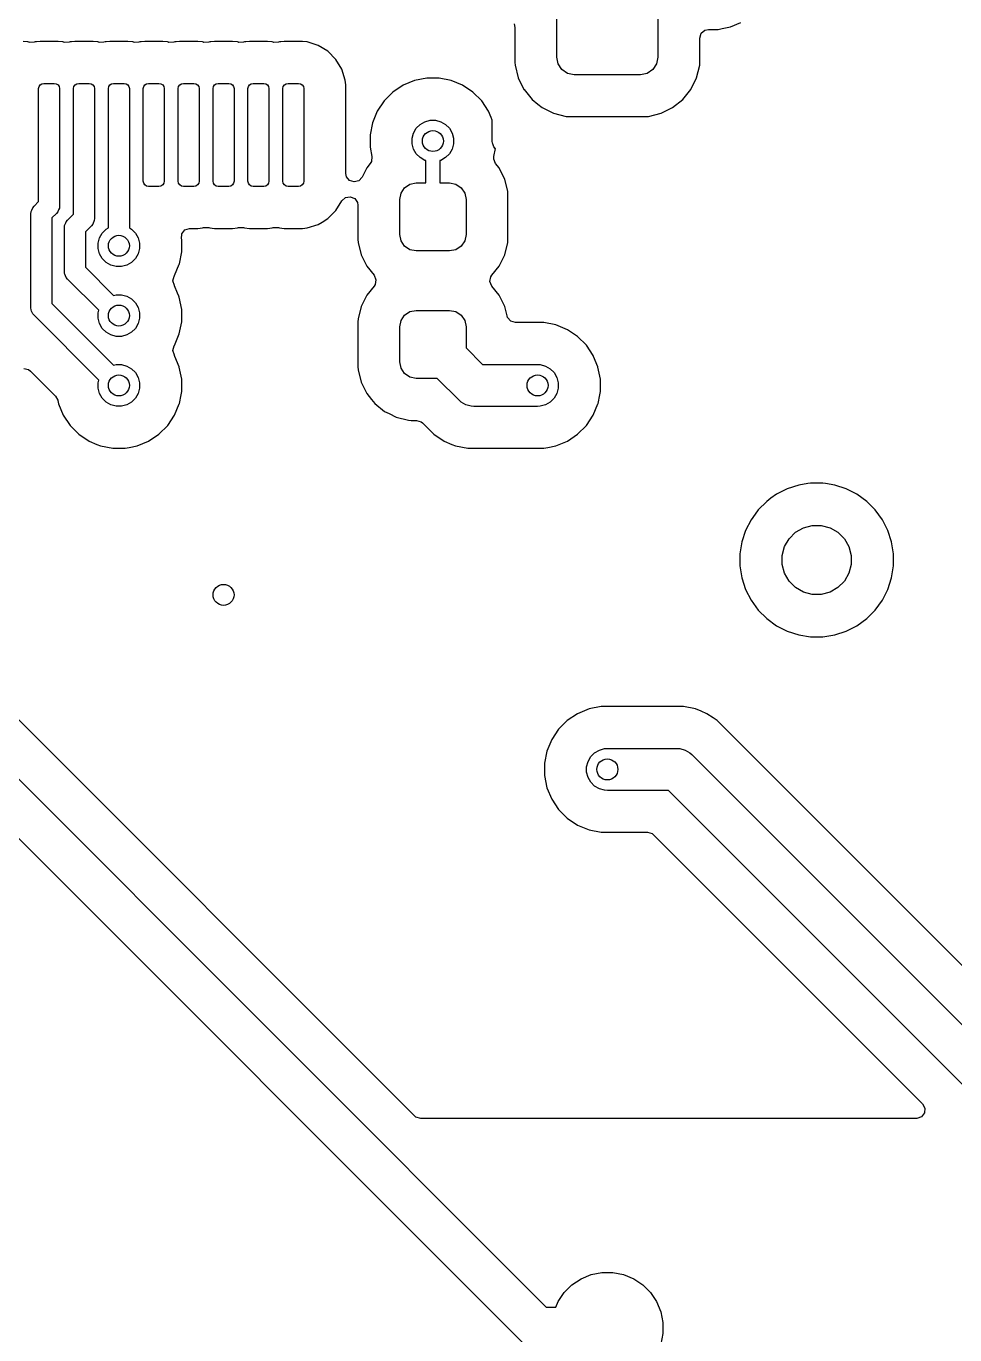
# Model space of a CAD drawing. Header units: inches. Extents: x 1.32 to 5.22, y -7.01 to -1.14.
# Drawn here: x 3.904 to 4.428, y -3.921 to -3.183 of the extents above; entities that cross this region are included whole.
import ezdxf

# ---------------------------------------------------------------- set-up
doc = ezdxf.new("R2010")
doc.units = ezdxf.units.IN
doc.header["$MEASUREMENT"] = 0
doc.layers.add('F.Cu', color=13, linetype='CONTINUOUS', true_color=0xc83434)

msp = doc.modelspace()

# ---------------------------------------------------------------- linework, layer by layer
at = {"layer": 'F.Cu', "linetype": 'CONTINUOUS'}
for p, q in [((4.20374, -3.20079), (4.20374, -3.17421)), ((4.26083, -3.17421), (4.26083, -3.20079)), ((4.17966, -3.18201), (4.1801, -3.18404)), ((4.1801, -3.18404), (4.1801, -3.2037)), ((4.28447, -3.18994), (4.28524, -3.1873)), ((4.28524, -3.1873), (4.28732, -3.1855)), ((4.28732, -3.1855), (4.28935, -3.18506)), ((4.28935, -3.18506), (4.29483, -3.18506)), ((4.29483, -3.18506), (4.29711, -3.1846)), ((4.29483, -3.18506), (4.29483, -3.18506)), ((4.29711, -3.1846), (4.30168, -3.1837)), ((4.30168, -3.1837), (4.30763, -3.18123)), ((4.30168, -3.1837), (4.30168, -3.1837)), ((4.30168, -3.1837), (4.30168, -3.1837)), ((3.90524, -3.19214), (3.90274, -3.19191)), ((3.90542, -3.19215), (3.90524, -3.19214)), ((3.90603, -3.19234), (3.90542, -3.19215)), ((3.90542, -3.19215), (3.90542, -3.19215)), ((3.90618, -3.19239), (3.90603, -3.19234)), ((3.90893, -3.19234), (3.90618, -3.19239)), ((3.90954, -3.19215), (3.90893, -3.19234)), ((3.91021, -3.19209), (3.90954, -3.19215)), ((3.90954, -3.19215), (3.90954, -3.19215)), ((3.91222, -3.19191), (3.91021, -3.19209)), ((3.92242, -3.19191), (3.91222, -3.19191)), ((3.92493, -3.19214), (3.92242, -3.19191)), ((3.9251, -3.19215), (3.92493, -3.19214)), ((3.92571, -3.19234), (3.9251, -3.19215)), ((3.9251, -3.19215), (3.9251, -3.19215)), ((3.92587, -3.19239), (3.92571, -3.19234)), ((3.92862, -3.19234), (3.92587, -3.19239)), ((3.92923, -3.19215), (3.92862, -3.19234)), ((3.9299, -3.19209), (3.92923, -3.19215)), ((3.92923, -3.19215), (3.92923, -3.19215)), ((3.93191, -3.19191), (3.9299, -3.19209)), ((3.94211, -3.19191), (3.93191, -3.19191)), ((3.94461, -3.19214), (3.94211, -3.19191)), ((3.94479, -3.19215), (3.94461, -3.19214)), ((3.9454, -3.19234), (3.94479, -3.19215)), ((3.94479, -3.19215), (3.94479, -3.19215)), ((3.94555, -3.19239), (3.9454, -3.19234)), ((3.9483, -3.19234), (3.94555, -3.19239)), ((3.94891, -3.19215), (3.9483, -3.19234)), ((3.94958, -3.19209), (3.94891, -3.19215)), ((3.94891, -3.19215), (3.94891, -3.19215)), ((3.95159, -3.19191), (3.94958, -3.19209)), ((3.9618, -3.19191), (3.95159, -3.19191)), ((3.9643, -3.19214), (3.9618, -3.19191)), ((3.96447, -3.19215), (3.9643, -3.19214)), ((3.96448, -3.19215), (3.96447, -3.19215)), ((3.96508, -3.19234), (3.96448, -3.19215)), ((3.96524, -3.19239), (3.96508, -3.19234)), ((3.96799, -3.19234), (3.96524, -3.19239)), ((3.9686, -3.19215), (3.96799, -3.19234)), ((3.96927, -3.19209), (3.9686, -3.19215)), ((3.9686, -3.19215), (3.9686, -3.19215)), ((3.97128, -3.19191), (3.96927, -3.19209)), ((3.98148, -3.19191), (3.97128, -3.19191)), ((3.98398, -3.19214), (3.98148, -3.19191)), ((3.98416, -3.19215), (3.98398, -3.19214)), ((3.98477, -3.19234), (3.98416, -3.19215)), ((3.98416, -3.19215), (3.98416, -3.19215)), ((3.98492, -3.19239), (3.98477, -3.19234)), ((3.98767, -3.19234), (3.98492, -3.19239)), ((3.98828, -3.19215), (3.98767, -3.19234)), ((3.98895, -3.19209), (3.98828, -3.19215)), ((3.98828, -3.19215), (3.98828, -3.19215)), ((3.99096, -3.19191), (3.98895, -3.19209)), ((4.00117, -3.19191), (3.99096, -3.19191)), ((4.00367, -3.19214), (4.00117, -3.19191)), ((4.00384, -3.19215), (4.00367, -3.19214)), ((4.00385, -3.19215), (4.00384, -3.19215)), ((4.00445, -3.19234), (4.00385, -3.19215)), ((4.00461, -3.19239), (4.00445, -3.19234)), ((4.00736, -3.19234), (4.00461, -3.19239)), ((4.00797, -3.19215), (4.00736, -3.19234)), ((4.00864, -3.19209), (4.00797, -3.19215)), ((4.00797, -3.19215), (4.00797, -3.19215)), ((4.01065, -3.19191), (4.00864, -3.19209)), ((4.02085, -3.19191), (4.01065, -3.19191)), ((4.02335, -3.19214), (4.02085, -3.19191)), ((4.02353, -3.19215), (4.02335, -3.19214)), ((4.02414, -3.19234), (4.02353, -3.19215)), ((4.02353, -3.19215), (4.02353, -3.19215)), ((4.02429, -3.19239), (4.02414, -3.19234)), ((4.02704, -3.19234), (4.02429, -3.19239)), ((4.02765, -3.19215), (4.02704, -3.19234)), ((4.02832, -3.19209), (4.02765, -3.19215)), ((4.02765, -3.19215), (4.02765, -3.19215)), ((4.03033, -3.19191), (4.02832, -3.19209)), ((4.04054, -3.19191), (4.03033, -3.19191)), ((4.04304, -3.19214), (4.04054, -3.19191)), ((4.04321, -3.19215), (4.04304, -3.19214)), ((4.04322, -3.19215), (4.04321, -3.19215)), ((4.04382, -3.19234), (4.04322, -3.19215)), ((4.04398, -3.19239), (4.04382, -3.19234)), ((4.04673, -3.19234), (4.04398, -3.19239)), ((4.04734, -3.19215), (4.04673, -3.19234)), ((4.04801, -3.19209), (4.04734, -3.19215)), ((4.04734, -3.19215), (4.04734, -3.19215)), ((4.05002, -3.19191), (4.04801, -3.19209)), ((4.06022, -3.19191), (4.05002, -3.19191)), ((4.0629, -3.19215), (4.06022, -3.19191)), ((4.06907, -3.19407), (4.0629, -3.19215)), ((4.0629, -3.19215), (4.0629, -3.19215)), ((4.0629, -3.19215), (4.0629, -3.19215)), ((4.07459, -3.19742), (4.06907, -3.19407)), ((4.06907, -3.19407), (4.06907, -3.19407)), ((4.28447, -3.2037), (4.28447, -3.18994)), ((4.07916, -3.20198), (4.07459, -3.19742)), ((4.07459, -3.19742), (4.07459, -3.19742)), ((4.0825, -3.20751), (4.07916, -3.20198)), ((4.07916, -3.20198), (4.07916, -3.20198)), ((4.20449, -3.20455), (4.20374, -3.20079)), ((4.26083, -3.20079), (4.26008, -3.20455)), ((4.08442, -3.21367), (4.0825, -3.20751)), ((4.0825, -3.20751), (4.0825, -3.20751)), ((4.1801, -3.2037), (4.18021, -3.20533)), ((4.18021, -3.20533), (4.18197, -3.2124)), ((4.20662, -3.20775), (4.20449, -3.20455)), ((4.20982, -3.20988), (4.20662, -3.20775)), ((4.21358, -3.21063), (4.20982, -3.20988)), ((4.25475, -3.20988), (4.25098, -3.21063)), ((4.25794, -3.20775), (4.25475, -3.20988)), ((4.26008, -3.20455), (4.25794, -3.20775)), ((4.2826, -3.2124), (4.28436, -3.20533)), ((4.28436, -3.20533), (4.28447, -3.2037)), ((3.91164, -3.21737), (3.91228, -3.21642)), ((3.91228, -3.21642), (3.91324, -3.21578)), ((3.91324, -3.21578), (3.91437, -3.21555)), ((3.91437, -3.21555), (3.92028, -3.21555)), ((3.92028, -3.21555), (3.92141, -3.21578)), ((3.92141, -3.21578), (3.92236, -3.21642)), ((3.92236, -3.21642), (3.923, -3.21737)), ((3.93133, -3.21737), (3.93197, -3.21642)), ((3.93197, -3.21642), (3.93293, -3.21578)), ((3.93293, -3.21578), (3.93406, -3.21555)), ((3.93406, -3.21555), (3.93996, -3.21555)), ((3.93996, -3.21555), (3.94109, -3.21578)), ((3.94109, -3.21578), (3.94205, -3.21642)), ((3.94205, -3.21642), (3.94269, -3.21737)), ((3.95101, -3.21737), (3.95165, -3.21642)), ((3.95165, -3.21642), (3.95261, -3.21578)), ((3.95261, -3.21578), (3.95374, -3.21555)), ((3.95374, -3.21555), (3.95965, -3.21555)), ((3.95965, -3.21555), (3.96078, -3.21578)), ((3.96078, -3.21578), (3.96173, -3.21642)), ((3.96173, -3.21642), (3.96237, -3.21737)), ((3.9707, -3.21737), (3.97134, -3.21642)), ((3.97134, -3.21642), (3.9723, -3.21578)), ((3.9723, -3.21578), (3.97343, -3.21555)), ((3.97343, -3.21555), (3.97933, -3.21555)), ((3.97933, -3.21555), (3.98046, -3.21578)), ((3.98046, -3.21578), (3.98142, -3.21642)), ((3.98142, -3.21642), (3.98206, -3.21737)), ((3.99038, -3.21737), (3.99102, -3.21642)), ((3.99102, -3.21642), (3.99198, -3.21578)), ((3.99198, -3.21578), (3.99311, -3.21555)), ((3.99311, -3.21555), (3.99902, -3.21555)), ((3.99902, -3.21555), (4.00015, -3.21578)), ((4.00015, -3.21578), (4.0011, -3.21642)), ((4.0011, -3.21642), (4.00174, -3.21737)), ((4.01007, -3.21737), (4.01071, -3.21642)), ((4.01071, -3.21642), (4.01167, -3.21578)), ((4.01167, -3.21578), (4.0128, -3.21555)), ((4.0128, -3.21555), (4.0187, -3.21555)), ((4.0187, -3.21555), (4.01983, -3.21578)), ((4.01983, -3.21578), (4.02079, -3.21642)), ((4.02079, -3.21642), (4.02143, -3.21737)), ((4.02975, -3.21737), (4.03039, -3.21642)), ((4.03039, -3.21642), (4.03135, -3.21578)), ((4.03135, -3.21578), (4.03248, -3.21555)), ((4.03248, -3.21555), (4.03839, -3.21555)), ((4.03839, -3.21555), (4.03952, -3.21578)), ((4.03952, -3.21578), (4.04047, -3.21642)), ((4.04047, -3.21642), (4.04111, -3.21737)), ((4.04944, -3.21737), (4.05008, -3.21642)), ((4.05008, -3.21642), (4.05104, -3.21578)), ((4.05104, -3.21578), (4.05217, -3.21555)), ((4.05217, -3.21555), (4.05807, -3.21555)), ((4.05807, -3.21555), (4.0592, -3.21578)), ((4.0592, -3.21578), (4.06016, -3.21642)), ((4.06016, -3.21642), (4.0608, -3.21737)), ((4.08467, -3.21635), (4.08442, -3.21367)), ((4.08467, -3.26625), (4.08467, -3.21635)), ((4.08467, -3.21635), (4.08467, -3.21635)), ((4.11706, -3.21661), (4.11126, -3.22049)), ((4.11707, -3.21661), (4.11706, -3.21661)), ((4.12352, -3.21394), (4.11707, -3.21661)), ((4.13037, -3.21258), (4.12352, -3.21394)), ((4.12352, -3.21394), (4.12352, -3.21394)), ((4.13735, -3.21258), (4.13037, -3.21258)), ((4.13037, -3.21258), (4.13037, -3.21258)), ((4.1442, -3.21394), (4.13735, -3.21258)), ((4.13735, -3.21258), (4.13735, -3.21258)), ((4.15065, -3.21661), (4.1442, -3.21394)), ((4.1442, -3.21394), (4.1442, -3.21394)), ((4.15646, -3.22049), (4.15065, -3.21661)), ((4.15065, -3.21661), (4.15065, -3.21661)), ((4.18197, -3.2124), (4.18197, -3.2124)), ((4.18197, -3.2124), (4.1852, -3.21893)), ((4.25098, -3.21063), (4.21358, -3.21063)), ((4.27936, -3.21893), (4.2826, -3.2124)), ((3.91142, -3.2185), (3.91164, -3.21737)), ((3.91142, -3.24459), (3.91142, -3.2185)), ((3.923, -3.21737), (3.92323, -3.2185)), ((3.92323, -3.2185), (3.92323, -3.24459)), ((3.9311, -3.2185), (3.93133, -3.21737)), ((3.9311, -3.24459), (3.9311, -3.2185)), ((3.94269, -3.21737), (3.94291, -3.2185)), ((3.94291, -3.2185), (3.94291, -3.24459)), ((3.95079, -3.2185), (3.95101, -3.21737)), ((3.95079, -3.24459), (3.95079, -3.2185)), ((3.96237, -3.21737), (3.9626, -3.2185)), ((3.9626, -3.2185), (3.9626, -3.24459)), ((3.97047, -3.2185), (3.9707, -3.21737)), ((3.97047, -3.27067), (3.97047, -3.2185)), ((3.98206, -3.21737), (3.98228, -3.2185)), ((3.98228, -3.2185), (3.98228, -3.27067)), ((3.99016, -3.2185), (3.99038, -3.21737)), ((3.99016, -3.27067), (3.99016, -3.2185)), ((4.00174, -3.21737), (4.00197, -3.2185)), ((4.00197, -3.2185), (4.00197, -3.27067)), ((4.00984, -3.2185), (4.01007, -3.21737)), ((4.00984, -3.27067), (4.00984, -3.2185)), ((4.02143, -3.21737), (4.02165, -3.2185)), ((4.02165, -3.2185), (4.02165, -3.27067)), ((4.02953, -3.2185), (4.02975, -3.21737)), ((4.02953, -3.27067), (4.02953, -3.2185)), ((4.04111, -3.21737), (4.04134, -3.2185)), ((4.04134, -3.2185), (4.04134, -3.27067)), ((4.04921, -3.2185), (4.04944, -3.21737)), ((4.04921, -3.27067), (4.04921, -3.2185)), ((4.0608, -3.21737), (4.06102, -3.2185)), ((4.06102, -3.2185), (4.06102, -3.27067)), ((4.11126, -3.22049), (4.10632, -3.22543)), ((4.11126, -3.22049), (4.11126, -3.22049)), ((4.1614, -3.22543), (4.15646, -3.22049)), ((4.15646, -3.22049), (4.15646, -3.22049)), ((4.1852, -3.21893), (4.1852, -3.21893)), ((4.1852, -3.21893), (4.1852, -3.21893)), ((4.1852, -3.21893), (4.18526, -3.219)), ((4.18526, -3.219), (4.18977, -3.2246)), ((4.18977, -3.2246), (4.193, -3.2272)), ((4.26912, -3.22917), (4.2748, -3.2246)), ((4.2748, -3.2246), (4.27936, -3.21893)), ((4.10244, -3.23124), (4.09977, -3.23769)), ((4.10632, -3.22543), (4.10244, -3.23124)), ((4.10244, -3.23124), (4.10244, -3.23124)), ((4.10632, -3.22543), (4.10632, -3.22543)), ((4.16528, -3.23124), (4.1614, -3.22543)), ((4.1614, -3.22543), (4.1614, -3.22543)), ((4.16677, -3.23485), (4.16528, -3.23124)), ((4.16528, -3.23124), (4.16528, -3.23124)), ((4.193, -3.2272), (4.19544, -3.22917)), ((4.19544, -3.22917), (4.20197, -3.2324)), ((4.2626, -3.2324), (4.26912, -3.22917)), ((4.09977, -3.23769), (4.09841, -3.24454)), ((4.09977, -3.23769), (4.09977, -3.23769)), ((4.12449, -3.24084), (4.12667, -3.23866)), ((4.12667, -3.23866), (4.12934, -3.23712)), ((4.12934, -3.23712), (4.13232, -3.23632)), ((4.13232, -3.23632), (4.1354, -3.23632)), ((4.1354, -3.23632), (4.13838, -3.23712)), ((4.13838, -3.23712), (4.14105, -3.23866)), ((4.14105, -3.23866), (4.14323, -3.24084)), ((4.16732, -3.23618), (4.16677, -3.23485)), ((4.16732, -3.24803), (4.16732, -3.23618)), ((4.20197, -3.2324), (4.20904, -3.23416)), ((4.20904, -3.23416), (4.20904, -3.23416)), ((4.20904, -3.23416), (4.20904, -3.23416)), ((4.20904, -3.23416), (4.21067, -3.23427)), ((4.21067, -3.23427), (4.21067, -3.23427)), ((4.21067, -3.23427), (4.2539, -3.23427)), ((4.2539, -3.23427), (4.25553, -3.23416)), ((4.2539, -3.23427), (4.2539, -3.23427)), ((4.25553, -3.23416), (4.2626, -3.2324)), ((3.91142, -3.28221), (3.91142, -3.24459)), ((3.92323, -3.24459), (3.92323, -3.28465)), ((3.9311, -3.28925), (3.9311, -3.24459)), ((3.94291, -3.24459), (3.94291, -3.29169)), ((3.95079, -3.29697), (3.95079, -3.24459)), ((3.9626, -3.24459), (3.9626, -3.29697)), ((4.09841, -3.24454), (4.09841, -3.25152)), ((4.12215, -3.24649), (4.12295, -3.24351)), ((4.12215, -3.24957), (4.12215, -3.24649)), ((4.12295, -3.24351), (4.12449, -3.24084)), ((4.14323, -3.24084), (4.14477, -3.24351)), ((4.14477, -3.24351), (4.14557, -3.24649)), ((4.14557, -3.24649), (4.14557, -3.24957)), ((4.09841, -3.25152), (4.09944, -3.25674)), ((4.12295, -3.25255), (4.12215, -3.24957)), ((4.12449, -3.25522), (4.12295, -3.25255)), ((4.14477, -3.25255), (4.14323, -3.25522)), ((4.14557, -3.24957), (4.14477, -3.25255)), ((4.16744, -3.24918), (4.16732, -3.24803)), ((4.16761, -3.2496), (4.16744, -3.24918)), ((4.16832, -3.25131), (4.16761, -3.2496)), ((4.16827, -3.25674), (4.16915, -3.25231)), ((4.16905, -3.25221), (4.16832, -3.25131)), ((4.16915, -3.25231), (4.16905, -3.25221)), ((4.09846, -3.26075), (4.09655, -3.26313)), ((4.0992, -3.25948), (4.09846, -3.26075)), ((4.09944, -3.25674), (4.0992, -3.25948)), ((4.12667, -3.2574), (4.12449, -3.25522)), ((4.12934, -3.25894), (4.12667, -3.2574)), ((4.12992, -3.2591), (4.12934, -3.25894)), ((4.12992, -3.27165), (4.12992, -3.2591)), ((4.13838, -3.25894), (4.1378, -3.2591)), ((4.1378, -3.2591), (4.1378, -3.27165)), ((4.14105, -3.2574), (4.13838, -3.25894)), ((4.14323, -3.25522), (4.14105, -3.2574)), ((4.16821, -3.25821), (4.16827, -3.25674)), ((4.16926, -3.26075), (4.16821, -3.25821)), ((4.17117, -3.26313), (4.16926, -3.26075)), ((4.08504, -3.26814), (4.08467, -3.26625)), ((4.08678, -3.27027), (4.08504, -3.26814)), ((4.09392, -3.26842), (4.09205, -3.27044)), ((4.09655, -3.26313), (4.09392, -3.26842)), ((4.09655, -3.26313), (4.09655, -3.26313)), ((4.17272, -3.26625), (4.17117, -3.26313)), ((4.17117, -3.26313), (4.17117, -3.26313)), ((4.17436, -3.26956), (4.17272, -3.26625)), ((3.9707, -3.2718), (3.97047, -3.27067)), ((3.97134, -3.27276), (3.9707, -3.2718)), ((3.9723, -3.2734), (3.97134, -3.27276)), ((3.97343, -3.27362), (3.9723, -3.2734)), ((3.97933, -3.27362), (3.97343, -3.27362)), ((3.98046, -3.2734), (3.97933, -3.27362)), ((3.98142, -3.27276), (3.98046, -3.2734)), ((3.98206, -3.2718), (3.98142, -3.27276)), ((3.98228, -3.27067), (3.98206, -3.2718)), ((3.99038, -3.2718), (3.99016, -3.27067)), ((3.99102, -3.27276), (3.99038, -3.2718)), ((3.99198, -3.2734), (3.99102, -3.27276)), ((3.99311, -3.27362), (3.99198, -3.2734)), ((3.99902, -3.27362), (3.99311, -3.27362)), ((4.00015, -3.2734), (3.99902, -3.27362)), ((4.0011, -3.27276), (4.00015, -3.2734)), ((4.00174, -3.2718), (4.0011, -3.27276)), ((4.00197, -3.27067), (4.00174, -3.2718)), ((4.01007, -3.2718), (4.00984, -3.27067)), ((4.01071, -3.27276), (4.01007, -3.2718)), ((4.01167, -3.2734), (4.01071, -3.27276)), ((4.0128, -3.27362), (4.01167, -3.2734)), ((4.0187, -3.27362), (4.0128, -3.27362)), ((4.01983, -3.2734), (4.0187, -3.27362)), ((4.02079, -3.27276), (4.01983, -3.2734)), ((4.02143, -3.2718), (4.02079, -3.27276)), ((4.02165, -3.27067), (4.02143, -3.2718)), ((4.02975, -3.2718), (4.02953, -3.27067)), ((4.03039, -3.27276), (4.02975, -3.2718)), ((4.03135, -3.2734), (4.03039, -3.27276)), ((4.03248, -3.27362), (4.03135, -3.2734)), ((4.03839, -3.27362), (4.03248, -3.27362)), ((4.03952, -3.2734), (4.03839, -3.27362)), ((4.04047, -3.27276), (4.03952, -3.2734)), ((4.04111, -3.2718), (4.04047, -3.27276)), ((4.04134, -3.27067), (4.04111, -3.2718)), ((4.04944, -3.2718), (4.04921, -3.27067)), ((4.05008, -3.27276), (4.04944, -3.2718)), ((4.05104, -3.2734), (4.05008, -3.27276)), ((4.05217, -3.27362), (4.05104, -3.2734)), ((4.05807, -3.27362), (4.05217, -3.27362)), ((4.0592, -3.2734), (4.05807, -3.27362)), ((4.06016, -3.27276), (4.0592, -3.2734)), ((4.0608, -3.2718), (4.06016, -3.27276)), ((4.06102, -3.27067), (4.0608, -3.2718)), ((4.08939, -3.27113), (4.08678, -3.27027)), ((4.09205, -3.27044), (4.08939, -3.27113)), ((4.11587, -3.27743), (4.1179, -3.27439)), ((4.1179, -3.27439), (4.12093, -3.27237)), ((4.12093, -3.27237), (4.12451, -3.27165)), ((4.12451, -3.27165), (4.12992, -3.27165)), ((4.1378, -3.27165), (4.14321, -3.27165)), ((4.14321, -3.27165), (4.14679, -3.27237)), ((4.14679, -3.27237), (4.14982, -3.27439)), ((4.14982, -3.27439), (4.15185, -3.27743)), ((4.17609, -3.27652), (4.17436, -3.26956)), ((3.90882, -3.28481), (3.91142, -3.28221)), ((4.07916, -3.28719), (4.08246, -3.28174)), ((4.08246, -3.28174), (4.08448, -3.27988)), ((4.08448, -3.27988), (4.0872, -3.27941)), ((4.0872, -3.27941), (4.08973, -3.28049)), ((4.08973, -3.28049), (4.09128, -3.28276)), ((4.09128, -3.28276), (4.09152, -3.28426)), ((4.11516, -3.281), (4.11587, -3.27743)), ((4.11516, -3.30069), (4.11516, -3.281)), ((4.15185, -3.27743), (4.15256, -3.281)), ((4.15256, -3.281), (4.15256, -3.30069)), ((4.1762, -3.27814), (4.17609, -3.27652)), ((4.1762, -3.30356), (4.1762, -3.27814)), ((3.90709, -3.28899), (3.9072, -3.28783)), ((3.90709, -3.34213), (3.90709, -3.28899)), ((3.9072, -3.28783), (3.90757, -3.28695)), ((3.90757, -3.28695), (3.90808, -3.2857)), ((3.90808, -3.2857), (3.90882, -3.28481)), ((3.9215, -3.28883), (3.9189, -3.29143)), ((3.92223, -3.28794), (3.9215, -3.28883)), ((3.92269, -3.28683), (3.92223, -3.28794)), ((3.92311, -3.28581), (3.92269, -3.28683)), ((3.92323, -3.28465), (3.92311, -3.28581)), ((3.92771, -3.29264), (3.9311, -3.28925)), ((4.07459, -3.29176), (4.07916, -3.28719)), ((4.09152, -3.28426), (4.09152, -3.30356)), ((3.9189, -3.29143), (3.9189, -3.33968)), ((3.92598, -3.29681), (3.9261, -3.29566)), ((3.92598, -3.32165), (3.92598, -3.29681)), ((3.9261, -3.29566), (3.92674, -3.29412)), ((3.92674, -3.29412), (3.92698, -3.29353)), ((3.92698, -3.29353), (3.92771, -3.29264)), ((3.94118, -3.29587), (3.9378, -3.29926)), ((3.94192, -3.29498), (3.94118, -3.29587)), ((3.9428, -3.29285), (3.94192, -3.29498)), ((3.94291, -3.29169), (3.9428, -3.29285)), ((3.94732, -3.2999), (3.9495, -3.29772)), ((3.9495, -3.29772), (3.95079, -3.29697)), ((3.9626, -3.29697), (3.96388, -3.29772)), ((3.96388, -3.29772), (3.96606, -3.2999)), ((3.99229, -3.30036), (3.99398, -3.29819)), ((3.99398, -3.29819), (3.99657, -3.29727)), ((3.99657, -3.29727), (3.99683, -3.29726)), ((3.99683, -3.29726), (4.00117, -3.29726)), ((4.00117, -3.29726), (4.00384, -3.29702)), ((4.00117, -3.29726), (4.00117, -3.29726)), ((4.00384, -3.29702), (4.00445, -3.29683)), ((4.00445, -3.29683), (4.0072, -3.29679)), ((4.0072, -3.29679), (4.00736, -3.29683)), ((4.00736, -3.29683), (4.00797, -3.29702)), ((4.00797, -3.29702), (4.01065, -3.29726)), ((4.01065, -3.29726), (4.01065, -3.29726)), ((4.01065, -3.29726), (4.02085, -3.29726)), ((4.02085, -3.29726), (4.02353, -3.29702)), ((4.02085, -3.29726), (4.02085, -3.29726)), ((4.02353, -3.29702), (4.02414, -3.29683)), ((4.02414, -3.29683), (4.02689, -3.29679)), ((4.02689, -3.29679), (4.02704, -3.29683)), ((4.02704, -3.29683), (4.02765, -3.29702)), ((4.02765, -3.29702), (4.03033, -3.29726)), ((4.03033, -3.29726), (4.03033, -3.29726)), ((4.03033, -3.29726), (4.04054, -3.29726)), ((4.04054, -3.29726), (4.04321, -3.29702)), ((4.04054, -3.29726), (4.04054, -3.29726)), ((4.04321, -3.29702), (4.04382, -3.29683)), ((4.04382, -3.29683), (4.04657, -3.29679)), ((4.04657, -3.29679), (4.04673, -3.29683)), ((4.04673, -3.29683), (4.04734, -3.29702)), ((4.04734, -3.29702), (4.05002, -3.29726)), ((4.05002, -3.29726), (4.05002, -3.29726)), ((4.05002, -3.29726), (4.06022, -3.29726)), ((4.06022, -3.29726), (4.0629, -3.29702)), ((4.06022, -3.29726), (4.06022, -3.29726)), ((4.0629, -3.29702), (4.06907, -3.2951)), ((4.06907, -3.2951), (4.07136, -3.29371)), ((4.07136, -3.29371), (4.07459, -3.29176)), ((4.07459, -3.29176), (4.07459, -3.29176)), ((4.07459, -3.29176), (4.07459, -3.29176)), ((3.9378, -3.29926), (3.9378, -3.31921)), ((3.94498, -3.30554), (3.94578, -3.30257)), ((3.94498, -3.30863), (3.94498, -3.30554)), ((3.94578, -3.30257), (3.94732, -3.2999)), ((3.96606, -3.2999), (3.9676, -3.30257)), ((3.9676, -3.30257), (3.9684, -3.30554)), ((3.9684, -3.30554), (3.9684, -3.30863)), ((3.99205, -3.3031), (3.99229, -3.30036)), ((3.99215, -3.30359), (3.99205, -3.3031)), ((3.99215, -3.31058), (3.99215, -3.30359)), ((4.09152, -3.30356), (4.09152, -3.30356)), ((4.09152, -3.30356), (4.09162, -3.30517)), ((4.09162, -3.30517), (4.09162, -3.30517)), ((4.09162, -3.30517), (4.09336, -3.31213)), ((4.11587, -3.30427), (4.11516, -3.30069)), ((4.1179, -3.3073), (4.11587, -3.30427)), ((4.15185, -3.30427), (4.14982, -3.3073)), ((4.15256, -3.30069), (4.15185, -3.30427)), ((4.17436, -3.31213), (4.17609, -3.30517)), ((4.17609, -3.30517), (4.1762, -3.30356)), ((3.94578, -3.31161), (3.94498, -3.30863)), ((3.94732, -3.31428), (3.94578, -3.31161)), ((3.9676, -3.31161), (3.96606, -3.31428)), ((3.9684, -3.30863), (3.9676, -3.31161)), ((3.99082, -3.31724), (3.99215, -3.31058)), ((3.99215, -3.31058), (3.99215, -3.31058)), ((4.09336, -3.31213), (4.09336, -3.31213)), ((4.09336, -3.31213), (4.09655, -3.31856)), ((4.12093, -3.30933), (4.1179, -3.3073)), ((4.12451, -3.31004), (4.12093, -3.30933)), ((4.14321, -3.31004), (4.12451, -3.31004)), ((4.14679, -3.30933), (4.14321, -3.31004)), ((4.14982, -3.3073), (4.14679, -3.30933)), ((4.17117, -3.31856), (4.17436, -3.31213)), ((3.9378, -3.31921), (3.95372, -3.33513)), ((3.9495, -3.31646), (3.94732, -3.31428)), ((3.95217, -3.318), (3.9495, -3.31646)), ((3.95515, -3.3188), (3.95217, -3.318)), ((3.95823, -3.3188), (3.95515, -3.3188)), ((3.96121, -3.318), (3.95823, -3.3188)), ((3.96388, -3.31646), (3.96121, -3.318)), ((3.96606, -3.31428), (3.96388, -3.31646)), ((3.98811, -3.32388), (3.99078, -3.31743)), ((3.99078, -3.31743), (3.99082, -3.31724)), ((4.09655, -3.31856), (4.09655, -3.31856)), ((4.09655, -3.31856), (4.10069, -3.32371)), ((4.16703, -3.32371), (4.17117, -3.31856)), ((3.9261, -3.32281), (3.92598, -3.32165)), ((3.92624, -3.32315), (3.9261, -3.32281)), ((3.92698, -3.32493), (3.92624, -3.32315)), ((3.92771, -3.32583), (3.92698, -3.32493)), ((3.94537, -3.34348), (3.92771, -3.32583)), ((3.98717, -3.32686), (3.9879, -3.32421)), ((3.98799, -3.32948), (3.98717, -3.32686)), ((3.9879, -3.32421), (3.98799, -3.32406)), ((3.98799, -3.32406), (3.98811, -3.32388)), ((4.10069, -3.32371), (4.10174, -3.32626)), ((4.10174, -3.32626), (4.10124, -3.32896)), ((4.16598, -3.32729), (4.16647, -3.32458)), ((4.16703, -3.32983), (4.16598, -3.32729)), ((4.16647, -3.32458), (4.16703, -3.32371)), ((3.95372, -3.33513), (3.95515, -3.33475)), ((3.95515, -3.33475), (3.95823, -3.33475)), ((3.95823, -3.33475), (3.96121, -3.33554)), ((3.98811, -3.32966), (3.98799, -3.32948)), ((3.98983, -3.33382), (3.98811, -3.32966)), ((3.98811, -3.32966), (3.98811, -3.32966)), ((3.98811, -3.32966), (3.98811, -3.32966)), ((3.99051, -3.33545), (3.98983, -3.33382)), ((4.09655, -3.33498), (4.09336, -3.34141)), ((4.10069, -3.32983), (4.09655, -3.33498)), ((4.09655, -3.33498), (4.09655, -3.33498)), ((4.10124, -3.32896), (4.10069, -3.32983)), ((4.17117, -3.33498), (4.16703, -3.32983)), ((4.17436, -3.34141), (4.17117, -3.33498)), ((3.9072, -3.34328), (3.90709, -3.34213)), ((3.9189, -3.33968), (3.95372, -3.3745)), ((3.96121, -3.33554), (3.96388, -3.33709)), ((3.96388, -3.33709), (3.96606, -3.33927)), ((3.96606, -3.33927), (3.9676, -3.34194)), ((3.9676, -3.34194), (3.9684, -3.34492)), ((3.99078, -3.33612), (3.99051, -3.33545)), ((3.99215, -3.34296), (3.99078, -3.33612)), ((3.99078, -3.33612), (3.99078, -3.33612)), ((4.09336, -3.34141), (4.09162, -3.34837)), ((4.09336, -3.34141), (4.09336, -3.34141)), ((4.17567, -3.34667), (4.17436, -3.34141)), ((3.90748, -3.34395), (3.9072, -3.34328)), ((3.90808, -3.34541), (3.90748, -3.34395)), ((3.90882, -3.3463), (3.90808, -3.34541)), ((3.94537, -3.38285), (3.90882, -3.3463)), ((3.94498, -3.34492), (3.94537, -3.34348)), ((3.94498, -3.348), (3.94498, -3.34492)), ((3.94578, -3.35098), (3.94498, -3.348)), ((3.9684, -3.348), (3.9676, -3.35098)), ((3.9684, -3.34492), (3.9684, -3.348)), ((3.99078, -3.3568), (3.99215, -3.34995)), ((3.99215, -3.34995), (3.99215, -3.34296)), ((3.99215, -3.34296), (3.99215, -3.34296)), ((3.99215, -3.34296), (3.99215, -3.34296)), ((4.09162, -3.34837), (4.09152, -3.34999)), ((4.09152, -3.34999), (4.09152, -3.37541)), ((4.11516, -3.35285), (4.11587, -3.34928)), ((4.11587, -3.34928), (4.1179, -3.34624)), ((4.1179, -3.34624), (4.12093, -3.34422)), ((4.12093, -3.34422), (4.12451, -3.3435)), ((4.12451, -3.3435), (4.14321, -3.3435)), ((4.14321, -3.3435), (4.14679, -3.34422)), ((4.14679, -3.34422), (4.14982, -3.34624)), ((4.14982, -3.34624), (4.15185, -3.34928)), ((4.15185, -3.34928), (4.15256, -3.35285)), ((4.17596, -3.34752), (4.17567, -3.34667)), ((4.17777, -3.3496), (4.17596, -3.34752)), ((4.18041, -3.35037), (4.17777, -3.3496)), ((3.94732, -3.35365), (3.94578, -3.35098)), ((3.9495, -3.35583), (3.94732, -3.35365)), ((3.95217, -3.35737), (3.9495, -3.35583)), ((3.95515, -3.35817), (3.95217, -3.35737)), ((3.96121, -3.35737), (3.95823, -3.35817)), ((3.96388, -3.35583), (3.96121, -3.35737)), ((3.96606, -3.35365), (3.96388, -3.35583)), ((3.9676, -3.35098), (3.96606, -3.35365)), ((3.98811, -3.36325), (3.99078, -3.3568)), ((4.11516, -3.37254), (4.11516, -3.35285)), ((4.15256, -3.35285), (4.15256, -3.36469)), ((4.19641, -3.35037), (4.18041, -3.35037)), ((4.20325, -3.35174), (4.19641, -3.35037)), ((4.19641, -3.35037), (4.19641, -3.35037)), ((4.20971, -3.35441), (4.20325, -3.35174)), ((4.20325, -3.35174), (4.20325, -3.35174)), ((4.21551, -3.35829), (4.20971, -3.35441)), ((4.20971, -3.35441), (4.20971, -3.35441)), ((3.95823, -3.35817), (3.95515, -3.35817)), ((3.98717, -3.36623), (3.9879, -3.36358)), ((3.9879, -3.36358), (3.98799, -3.36343)), ((3.98799, -3.36343), (3.98811, -3.36325)), ((4.15256, -3.36469), (4.16188, -3.37402)), ((4.22045, -3.36323), (4.21551, -3.35829)), ((4.21551, -3.35829), (4.21551, -3.35829)), ((4.22433, -3.36903), (4.22045, -3.36323)), ((4.22045, -3.36323), (4.22045, -3.36323)), ((3.98799, -3.36885), (3.98717, -3.36623)), ((3.98811, -3.36903), (3.98799, -3.36885)), ((3.9883, -3.3695), (3.98811, -3.36903)), ((3.98811, -3.36903), (3.98811, -3.36903)), ((3.98811, -3.36903), (3.98811, -3.36903)), ((3.99075, -3.37541), (3.9883, -3.3695)), ((4.22452, -3.3695), (4.22433, -3.36903)), ((4.22433, -3.36903), (4.22433, -3.36903)), ((4.22697, -3.37541), (4.22452, -3.3695)), ((3.90302, -3.37635), (3.90571, -3.37692)), ((3.90571, -3.37692), (3.90685, -3.37777)), ((3.90685, -3.37777), (3.9209, -3.39182)), ((3.95372, -3.3745), (3.95515, -3.37412)), ((3.95515, -3.37412), (3.95823, -3.37412)), ((3.95823, -3.37412), (3.96121, -3.37491)), ((3.96121, -3.37491), (3.96388, -3.37646)), ((3.96388, -3.37646), (3.96606, -3.37864)), ((3.96606, -3.37864), (3.9676, -3.38131)), ((3.99078, -3.37549), (3.99075, -3.37541)), ((3.99215, -3.38233), (3.99078, -3.37549)), ((3.99078, -3.37549), (3.99078, -3.37549)), ((4.09152, -3.37541), (4.09152, -3.37541)), ((4.09152, -3.37541), (4.09162, -3.37702)), ((4.09162, -3.37702), (4.09162, -3.37702)), ((4.09162, -3.37702), (4.09336, -3.38398)), ((4.11587, -3.37612), (4.11516, -3.37254)), ((4.1179, -3.37915), (4.11587, -3.37612)), ((4.12093, -3.38118), (4.1179, -3.37915)), ((4.16188, -3.37402), (4.19291, -3.37402)), ((4.19291, -3.37402), (4.19446, -3.37412)), ((4.19446, -3.37412), (4.19743, -3.37491)), ((4.19743, -3.37491), (4.2001, -3.37646)), ((4.2001, -3.37646), (4.20228, -3.37864)), ((4.20228, -3.37864), (4.20383, -3.38131)), ((4.227, -3.37549), (4.22697, -3.37541)), ((4.22837, -3.38233), (4.227, -3.37549)), ((4.227, -3.37549), (4.227, -3.37549)), ((3.94498, -3.38429), (3.94537, -3.38285)), ((3.94498, -3.38737), (3.94498, -3.38429)), ((3.9676, -3.38131), (3.9684, -3.38429)), ((3.9684, -3.38429), (3.9684, -3.38737)), ((3.99215, -3.38932), (3.99215, -3.38233)), ((3.99215, -3.38233), (3.99215, -3.38233)), ((3.99215, -3.38233), (3.99215, -3.38233)), ((4.09336, -3.38398), (4.09336, -3.38398)), ((4.09336, -3.38398), (4.09655, -3.39041)), ((4.12451, -3.38189), (4.12093, -3.38118)), ((4.13635, -3.38189), (4.12451, -3.38189)), ((4.14864, -3.39418), (4.13635, -3.38189)), ((4.20383, -3.38131), (4.20462, -3.38429)), ((4.20462, -3.38429), (4.20462, -3.38737)), ((4.22837, -3.38932), (4.22837, -3.38233)), ((4.22837, -3.38233), (4.22837, -3.38233)), ((4.22837, -3.38233), (4.22837, -3.38233)), ((3.9209, -3.39182), (3.92222, -3.39423)), ((3.92222, -3.39423), (3.92223, -3.39432)), ((3.92223, -3.39432), (3.9226, -3.39617)), ((3.94578, -3.39035), (3.94498, -3.38737)), ((3.94732, -3.39302), (3.94578, -3.39035)), ((3.9495, -3.3952), (3.94732, -3.39302)), ((3.96606, -3.39302), (3.96388, -3.3952)), ((3.9676, -3.39035), (3.96606, -3.39302)), ((3.9684, -3.38737), (3.9676, -3.39035)), ((3.99082, -3.39601), (3.99179, -3.39111)), ((3.99179, -3.39111), (3.99215, -3.38932)), ((4.09655, -3.39041), (4.09655, -3.39041)), ((4.09655, -3.39041), (4.09655, -3.39041)), ((4.09655, -3.39041), (4.09927, -3.39381)), ((4.09927, -3.39381), (4.10101, -3.39596)), ((4.1498, -3.3952), (4.14864, -3.39418)), ((4.20228, -3.39302), (4.2001, -3.3952)), ((4.20383, -3.39035), (4.20228, -3.39302)), ((4.20462, -3.38737), (4.20383, -3.39035)), ((4.22704, -3.39601), (4.22801, -3.39111)), ((4.22801, -3.39111), (4.22837, -3.38932)), ((3.9226, -3.39617), (3.9226, -3.39617)), ((3.9226, -3.39617), (3.92527, -3.40262)), ((3.95217, -3.39674), (3.9495, -3.3952)), ((3.95515, -3.39754), (3.95217, -3.39674)), ((3.95823, -3.39754), (3.95515, -3.39754)), ((3.96121, -3.39674), (3.95823, -3.39754)), ((3.96388, -3.3952), (3.96121, -3.39674)), ((3.98811, -3.40262), (3.99078, -3.39617)), ((3.99078, -3.39617), (3.99082, -3.39601)), ((4.10101, -3.39596), (4.10104, -3.39601)), ((4.10104, -3.39601), (4.10663, -3.4005)), ((4.10663, -3.4005), (4.10663, -3.4005)), ((4.10663, -3.4005), (4.10663, -3.4005)), ((4.10663, -3.4005), (4.10918, -3.40176)), ((4.10918, -3.40176), (4.11306, -3.40369)), ((4.15247, -3.39674), (4.1498, -3.3952)), ((4.1498, -3.3952), (4.1498, -3.3952)), ((4.15545, -3.39754), (4.15247, -3.39674)), ((4.15699, -3.39764), (4.15545, -3.39754)), ((4.19291, -3.39764), (4.15699, -3.39764)), ((4.19446, -3.39754), (4.19291, -3.39764)), ((4.19743, -3.39674), (4.19446, -3.39754)), ((4.2001, -3.3952), (4.19743, -3.39674)), ((4.22433, -3.40262), (4.227, -3.39617)), ((4.227, -3.39617), (4.22704, -3.39601)), ((3.92527, -3.40262), (3.92528, -3.40262)), ((3.92528, -3.40262), (3.92915, -3.40843)), ((3.92915, -3.40843), (3.92916, -3.40843)), ((3.92916, -3.40843), (3.93409, -3.41336)), ((3.97929, -3.41336), (3.98423, -3.40843)), ((3.98423, -3.40843), (3.98811, -3.40262)), ((4.11306, -3.40369), (4.12003, -3.40542)), ((4.12003, -3.40542), (4.12003, -3.40542)), ((4.12003, -3.40542), (4.12003, -3.40542)), ((4.12003, -3.40542), (4.12164, -3.40553)), ((4.12164, -3.40553), (4.12453, -3.40553)), ((4.12453, -3.40553), (4.12717, -3.40631)), ((4.12717, -3.40631), (4.12798, -3.40696)), ((4.12798, -3.40696), (4.12945, -3.40843)), ((4.12945, -3.40843), (4.13218, -3.41115)), ((4.21551, -3.41336), (4.22045, -3.40843)), ((4.22045, -3.40843), (4.22433, -3.40262)), ((3.93409, -3.41336), (3.93409, -3.41336)), ((3.93409, -3.41336), (3.9399, -3.41724)), ((3.97349, -3.41724), (3.97929, -3.41336)), ((4.13218, -3.41115), (4.13439, -3.41336)), ((4.13439, -3.41336), (4.14019, -3.41724)), ((4.20971, -3.41724), (4.21551, -3.41336)), ((3.70914, -3.41685), (4.19781, -3.90551)), ((3.9399, -3.41724), (3.9399, -3.41724)), ((3.9399, -3.41724), (3.94434, -3.41908)), ((3.94434, -3.41908), (3.94635, -3.41992)), ((3.94635, -3.41992), (3.94635, -3.41992)), ((3.94635, -3.41992), (3.94635, -3.41992)), ((3.94635, -3.41992), (3.9532, -3.42128)), ((3.9532, -3.42128), (3.9532, -3.42128)), ((3.9532, -3.42128), (3.9532, -3.42128)), ((3.9532, -3.42128), (3.96018, -3.42128)), ((3.96018, -3.42128), (3.96247, -3.42083)), ((3.96018, -3.42128), (3.96018, -3.42128)), ((3.96247, -3.42083), (3.96703, -3.41992)), ((3.96703, -3.41992), (3.97349, -3.41724)), ((3.96703, -3.41992), (3.96703, -3.41992)), ((3.96703, -3.41992), (3.96703, -3.41992)), ((4.14019, -3.41724), (4.1402, -3.41724)), ((4.1402, -3.41724), (4.14463, -3.41908)), ((4.14463, -3.41908), (4.14665, -3.41992)), ((4.14665, -3.41992), (4.14665, -3.41992)), ((4.14665, -3.41992), (4.14665, -3.41992)), ((4.14665, -3.41992), (4.1535, -3.42128)), ((4.1535, -3.42128), (4.1535, -3.42128)), ((4.1535, -3.42128), (4.1535, -3.42128)), ((4.1535, -3.42128), (4.19641, -3.42128)), ((4.19641, -3.42128), (4.19869, -3.42083)), ((4.19641, -3.42128), (4.19641, -3.42128)), ((4.19869, -3.42083), (4.20325, -3.41992)), ((4.20325, -3.41992), (4.20971, -3.41724)), ((4.20325, -3.41992), (4.20325, -3.41992)), ((4.20325, -3.41992), (4.20325, -3.41992)), ((4.18456, -3.92567), (3.69244, -3.43355)), ((4.33376, -3.4441), (4.32769, -3.4472)), ((4.34025, -3.44199), (4.33376, -3.4441)), ((4.34542, -3.44117), (4.34025, -3.44199)), ((4.34698, -3.44093), (4.34542, -3.44117)), ((4.3538, -3.44093), (4.34698, -3.44093)), ((4.35536, -3.44117), (4.3538, -3.44093)), ((4.36054, -3.44199), (4.35536, -3.44117)), ((4.36703, -3.4441), (4.36054, -3.44199)), ((4.36054, -3.44199), (4.36054, -3.44199)), ((4.36054, -3.44199), (4.36054, -3.44199)), ((4.3731, -3.4472), (4.36703, -3.4441)), ((4.32217, -3.4512), (4.31735, -3.45603)), ((4.32454, -3.44948), (4.32217, -3.4512)), ((4.32217, -3.4512), (4.32217, -3.4512)), ((4.32217, -3.4512), (4.32217, -3.4512)), ((4.32769, -3.4472), (4.32454, -3.44948)), ((4.37862, -3.4512), (4.3731, -3.4472)), ((4.38344, -3.45603), (4.37862, -3.4512)), ((4.31692, -3.45661), (4.31334, -3.46154)), ((4.31735, -3.45603), (4.31692, -3.45661)), ((4.31735, -3.45603), (4.31735, -3.45603)), ((4.31735, -3.45603), (4.31735, -3.45603)), ((4.38745, -3.46154), (4.38344, -3.45603)), ((4.31024, -3.46762), (4.30813, -3.47411)), ((4.31334, -3.46154), (4.31024, -3.46762)), ((4.33841, -3.46863), (4.34286, -3.46607)), ((4.34286, -3.46607), (4.34782, -3.46474)), ((4.34782, -3.46474), (4.35296, -3.46474)), ((4.35296, -3.46474), (4.35793, -3.46607)), ((4.35793, -3.46607), (4.36238, -3.46863)), ((4.39055, -3.46762), (4.38745, -3.46154)), ((4.39265, -3.47411), (4.39055, -3.46762)), ((4.30813, -3.47411), (4.30707, -3.48084)), ((4.33221, -3.47672), (4.33478, -3.47227)), ((4.33478, -3.47227), (4.33841, -3.46863)), ((4.36238, -3.46863), (4.36601, -3.47227)), ((4.36601, -3.47227), (4.36858, -3.47672)), ((4.39372, -3.48084), (4.39265, -3.47411)), ((4.30707, -3.48084), (4.30707, -3.48766)), ((4.33088, -3.48168), (4.33221, -3.47672)), ((4.33088, -3.48682), (4.33088, -3.48168)), ((4.36858, -3.47672), (4.36991, -3.48168)), ((4.36991, -3.48168), (4.36991, -3.48682)), ((4.39372, -3.48766), (4.39372, -3.48084)), ((4.12351, -3.79778), (3.80983, -3.4841)), ((4.30707, -3.48766), (4.30813, -3.49436)), ((4.33221, -3.49179), (4.33088, -3.48682)), ((4.36991, -3.48682), (4.36858, -3.49179)), ((4.39265, -3.4944), (4.39372, -3.48766)), ((4.30813, -3.49436), (4.30813, -3.4944)), ((4.30813, -3.4944), (4.31024, -3.50088)), ((4.33478, -3.49624), (4.33221, -3.49179)), ((4.33841, -3.49987), (4.33478, -3.49624)), ((4.36601, -3.49624), (4.36238, -3.49987)), ((4.36858, -3.49179), (4.36601, -3.49624)), ((4.39055, -3.50088), (4.39265, -3.4944)), ((4.31024, -3.50088), (4.31334, -3.50696)), ((4.34286, -3.50244), (4.33841, -3.49987)), ((4.34782, -3.50377), (4.34286, -3.50244)), ((4.35296, -3.50377), (4.34782, -3.50377)), ((4.35793, -3.50244), (4.35296, -3.50377)), ((4.36238, -3.49987), (4.35793, -3.50244)), ((4.38745, -3.50696), (4.39055, -3.50088)), ((4.31334, -3.50696), (4.31735, -3.51248)), ((4.31735, -3.51248), (4.32217, -3.5173)), ((4.37862, -3.5173), (4.38344, -3.51248)), ((4.38344, -3.51248), (4.38745, -3.50696)), ((4.32217, -3.5173), (4.32769, -3.52131)), ((4.3731, -3.52131), (4.37862, -3.5173)), ((4.32769, -3.52131), (4.33376, -3.5244)), ((4.33376, -3.5244), (4.34025, -3.52651)), ((4.34025, -3.52651), (4.34698, -3.52758)), ((4.3538, -3.52758), (4.36054, -3.52651)), ((4.36054, -3.52651), (4.36703, -3.5244)), ((4.36703, -3.5244), (4.3731, -3.52131)), ((4.34698, -3.52758), (4.34698, -3.52758)), ((4.34698, -3.52758), (4.3538, -3.52758)), ((4.3538, -3.52758), (4.3538, -3.52758)), ((4.21549, -3.57094), (4.20968, -3.57482)), ((4.22194, -3.56827), (4.21549, -3.57094)), ((4.21549, -3.57094), (4.21549, -3.57094)), ((4.22879, -3.56691), (4.22194, -3.56827)), ((4.22194, -3.56827), (4.22194, -3.56827)), ((4.23578, -3.56691), (4.22879, -3.56691)), ((4.22879, -3.56691), (4.22879, -3.56691)), ((4.27515, -3.56691), (4.23578, -3.56691)), ((4.28199, -3.56827), (4.27515, -3.56691)), ((4.27515, -3.56691), (4.27515, -3.56691)), ((4.27515, -3.56691), (4.27515, -3.56691)), ((4.28522, -3.56961), (4.28199, -3.56827)), ((4.28199, -3.56827), (4.28199, -3.56827)), ((4.28845, -3.57094), (4.28522, -3.56961)), ((4.28522, -3.56961), (4.28522, -3.56961)), ((4.29191, -3.57326), (4.28845, -3.57094)), ((4.28845, -3.57094), (4.28845, -3.57094)), ((4.20968, -3.57482), (4.20475, -3.57976)), ((4.20968, -3.57482), (4.20968, -3.57482)), ((4.29425, -3.57482), (4.29191, -3.57326)), ((4.51721, -3.79778), (4.29425, -3.57482)), ((4.29425, -3.57482), (4.29425, -3.57482)), ((4.20087, -3.58557), (4.19819, -3.59202)), ((4.20475, -3.57976), (4.20087, -3.58557)), ((4.20087, -3.58557), (4.20087, -3.58557)), ((4.20475, -3.57976), (4.20475, -3.57976)), ((4.19819, -3.59202), (4.19683, -3.59887)), ((4.19819, -3.59202), (4.19819, -3.59202)), ((4.22291, -3.59517), (4.22509, -3.59299)), ((4.22509, -3.59299), (4.22776, -3.59145)), ((4.22776, -3.59145), (4.23074, -3.59065)), ((4.23074, -3.59065), (4.23228, -3.59055)), ((4.23228, -3.59055), (4.27165, -3.59055)), ((4.27165, -3.59055), (4.2732, -3.59065)), ((4.2732, -3.59065), (4.27617, -3.59145)), ((4.27617, -3.59145), (4.27884, -3.59299)), ((4.27884, -3.59299), (4.28001, -3.59401)), ((4.19683, -3.59887), (4.19683, -3.60585)), ((4.22057, -3.60082), (4.22137, -3.59784)), ((4.22057, -3.6039), (4.22057, -3.60082)), ((4.22137, -3.59784), (4.22291, -3.59517)), ((4.28001, -3.59401), (4.57182, -3.88583)), ((4.19683, -3.60585), (4.19819, -3.6127)), ((4.22137, -3.60688), (4.22057, -3.6039)), ((4.22291, -3.60955), (4.22137, -3.60688)), ((4.19819, -3.6127), (4.19819, -3.6127)), ((4.19819, -3.6127), (4.20087, -3.61916)), ((4.22509, -3.61173), (4.22291, -3.60955)), ((4.22776, -3.61327), (4.22509, -3.61173)), ((4.23074, -3.61407), (4.22776, -3.61327)), ((4.23228, -3.61417), (4.23074, -3.61407)), ((4.26676, -3.61417), (4.23228, -3.61417)), ((4.55858, -3.90599), (4.26676, -3.61417)), ((4.20087, -3.61916), (4.20087, -3.61916)), ((4.20087, -3.61916), (4.20475, -3.62496)), ((4.20475, -3.62496), (4.20475, -3.62496)), ((4.20475, -3.62496), (4.20968, -3.6299)), ((4.20968, -3.6299), (4.20968, -3.6299)), ((4.20968, -3.6299), (4.21549, -3.63378)), ((4.21549, -3.63378), (4.21549, -3.63378)), ((4.21549, -3.63378), (4.21927, -3.63534)), ((4.21927, -3.63534), (4.22194, -3.63645)), ((4.22194, -3.63645), (4.22194, -3.63645)), ((4.22194, -3.63645), (4.22194, -3.63645)), ((4.22194, -3.63645), (4.22879, -3.63781)), ((4.22879, -3.63781), (4.22879, -3.63781)), ((4.22879, -3.63781), (4.22879, -3.63781)), ((4.22879, -3.63781), (4.23578, -3.63781)), ((4.23578, -3.63781), (4.25495, -3.63781)), ((4.25495, -3.63781), (4.25759, -3.63859)), ((4.25759, -3.63859), (4.2584, -3.63924)), ((4.2584, -3.63924), (4.35711, -3.73796)), ((4.35711, -3.73796), (4.41003, -3.79088)), ((4.41003, -3.79088), (4.41135, -3.79329)), ((4.12432, -3.79844), (4.12351, -3.79778)), ((4.12696, -3.79921), (4.12432, -3.79844)), ((4.40658, -3.79921), (4.12696, -3.79921)), ((4.40693, -3.7992), (4.40658, -3.79921)), ((4.40951, -3.79824), (4.40693, -3.7992)), ((4.41115, -3.79604), (4.40951, -3.79824)), ((4.41135, -3.79329), (4.41115, -3.79604)), ((4.21744, -3.88955), (4.22314, -3.88718)), ((4.22314, -3.88718), (4.2292, -3.88598)), ((4.2292, -3.88598), (4.23537, -3.88598)), ((4.23537, -3.88598), (4.24143, -3.88718)), ((4.24143, -3.88718), (4.24713, -3.88955)), ((4.20794, -3.89734), (4.2123, -3.89298)), ((4.2123, -3.89298), (4.21744, -3.88955)), ((4.24713, -3.88955), (4.25226, -3.89298)), ((4.25226, -3.89298), (4.25663, -3.89734)), ((4.20325, -3.90551), (4.20451, -3.90248)), ((4.20451, -3.90248), (4.20794, -3.89734)), ((4.25663, -3.89734), (4.26006, -3.90248)), ((4.26006, -3.90248), (4.26242, -3.90818)), ((4.19781, -3.90551), (4.20325, -3.90551)), ((4.26242, -3.90818), (4.26363, -3.91424)), ((4.26363, -3.91424), (4.26363, -3.92041)), ((4.26363, -3.92041), (4.26242, -3.92647))]:
    msp.add_line(p, q, dxfattribs=at)
at = {"layer": 'F.Cu'}
for centre in [(4.13386, -3.24803), (3.95669, -3.30709), (3.95669, -3.34646), (3.95669, -3.38583), (4.19291, -3.38583), (4.01575, -3.50394), (4.23228, -3.60236)]:
    msp.add_circle(centre, 0.00591, dxfattribs=at)

doc.saveas('drawing.dxf')
